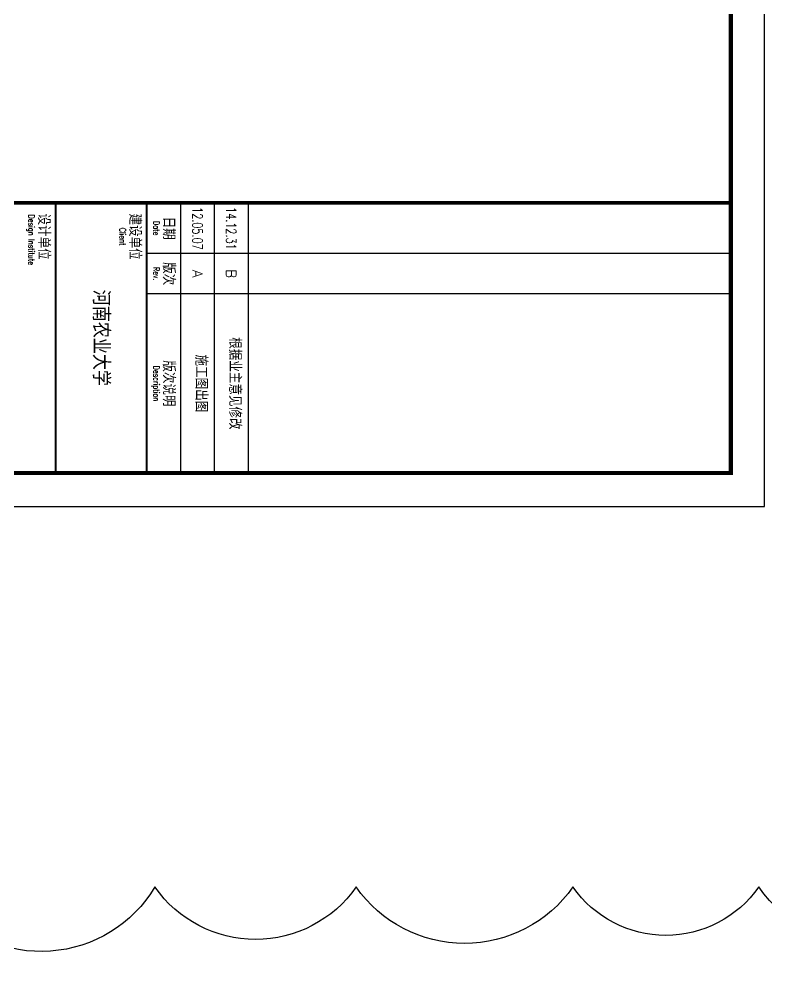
# Model space of a CAD drawing. Extents: x -345393 to -54719, y 203828 to 476815.
# Drawn here: x -116014 to -104943, y 206785 to 221041 of the extents above; entities that cross this region are included whole.
import ezdxf
from ezdxf.enums import TextEntityAlignment as Align

# ---------------------------------------------------------------- set-up
doc = ezdxf.new("R2010")
doc.units = 0
doc.header["$LTSCALE"] = 1000
doc.header["$MEASUREMENT"] = 0
doc.layers.get('0').update_dxf_attribs({"color": 252, "linetype": 'CONTINUOUS'})
doc.layers.add('图框', color=252, linetype='CONTINUOUS')
doc.layers.add('暖通-公共-修改', color=1, linetype='CONTINUOUS')
doc.styles.add('TKZ1_tjhts.shx', font='tjromant.shx', dxfattribs={"bigfont": 'tjhts.shx'})
doc.styles.add('TKZ2_tjkts.shx', font='tjromant.shx', dxfattribs={"bigfont": 'tjkts.shx'})

msp = doc.modelspace()

# ---------------------------------------------------------------- linework, layer by layer
for p, q in [((-114124.73151, 218322.36281), (-114124.73151, 214322.36281)), ((-113624.73151, 218322.36281), (-113624.73151, 217722.36281)), ((-113624.73151, 218322.36281), (-113624.73151, 214322.36281)), ((-105474.73162, 217572.36281), (-114124.73151, 217572.36281)), ((-105474.73162, 216972.36281), (-114124.73151, 216972.36281))]:
    msp.add_line(p, q)
for points, const_width in [([(-105474.73162, 218322.36281), (-134174.73151, 218322.36281)], 50), ([(-114124.73151, 218322.36281), (-114124.73151, 214322.36281)], 30)]:
    msp.add_lwpolyline(points, dxfattribs=dict(const_width=const_width))
at = {"layer": '图框'}
for p, q in [((-104974.73162, 213822.36281), (-104974.73162, 255872.36281)), ((-113124.73162, 218322.36281), (-113124.73162, 214322.36281)), ((-112624.73174, 218322.36281), (-112624.73174, 214322.36281)), ((-134674.73162, 213822.36281), (-104974.73162, 213822.36281))]:
    msp.add_line(p, q, dxfattribs=at)
at = {"layer": '图框', "const_width": 60}
msp.add_lwpolyline([(-105474.73162, 214322.36281), (-105474.73162, 254622.36281), (-134174.73162, 254622.36281), (-134174.73162, 214322.36281)], close=True, dxfattribs=at)
at = {"layer": '图框', "const_width": 30}
msp.add_lwpolyline([(-115474.73162, 218322.36281), (-115474.73162, 214322.36281)], dxfattribs=at)
at = {"layer": '暖通-公共-修改'}
msp.add_lwpolyline([(-101622.55142, 208188.64604, -0.52056705), (-105061.91527, 208188.64604, -0.52056705), (-107813.40656, 208188.64604, -0.52056705), (-111023.48054, 208188.64604, -0.52056705), (-114004.26268, 208188.64604, -0.52056705), (-117214.33666, 207959.5628, -0.52056705), (-119507.24623, 207501.39633, -0.52056705), (-122029.44665, 207501.39633, -0.52056705), (-124322.35622, 207501.39633, -0.52056705), (-126385.97493, 207501.39633, -0.52056705), (-129137.46621, 207501.39633, -0.52056705), (-130971.79406, 207501.39633, -0.52056705), (-133035.41277, 207501.39633, -0.52056705), (-135099.03147, 207501.39633, -0.52056705), (-136704.06748, 207501.39633, -0.52056705), (-139226.26791, 207501.39633, -0.52056705), (-141289.88661, 207501.39633, -0.52056705)], format="xyb", dxfattribs=at)

# ---------------------------------------------------------------- texts
at = {"style": 'TKZ2_tjkts.shx', "width": 0.8}
for s, p in [('Design Institute', (-115832.34259, 217775.78236)), ('Date', (-113982.34259, 217947.36281)), ('Client', (-114482.34259, 217822.36281)), ('Rev.', (-113982.34259, 217272.36281)), ('Description', (-113982.34259, 215647.36281))]:
    msp.add_text(s, height=90, rotation=270, dxfattribs=at).set_placement(p, align=Align.MIDDLE_CENTER)
at = {"style": 'TKZ2_tjkts.shx'}
for s, p in [('设计单位', (-115647.3554, 217822.36281)), ('建设单位', (-114297.3554, 217822.36281)), ('日期', (-113797.3554, 217947.36281)), ('版次', (-113797.3554, 217272.36281)), ('版次说明', (-113797.3554, 215647.36281))]:
    msp.add_text(s, height=180, rotation=270, dxfattribs=at).set_placement(p, align=Align.MIDDLE_CENTER)
at = {"layer": '图框', "style": 'TKZ1_tjhts.shx', "width": 0.7}
for s, p in [('12.05.07', (-113374.73162, 217943.44976)), ('14.12.31', (-112874.73174, 217943.44976))]:
    msp.add_text(s, height=150, rotation=270, dxfattribs=at).set_placement(p, align=Align.MIDDLE_CENTER)
at = {"layer": '图框', "style": 'TKZ1_tjhts.shx'}
for s, height, p in [('A', 150, (-113374.73162, 217272.36281)), ('B', 150, (-112874.73174, 217272.36281)), ('河南农业大学', 250, (-114799.73162, 216322.36281)), ('根据业主意见修改', 180, (-112816.81514, 215647.36281)), ('施工图出图', 180, (-113316.81503, 215647.36281))]:
    msp.add_text(s, height=height, rotation=270, dxfattribs=at).set_placement(p, align=Align.MIDDLE_CENTER)

doc.saveas('drawing.dxf')
